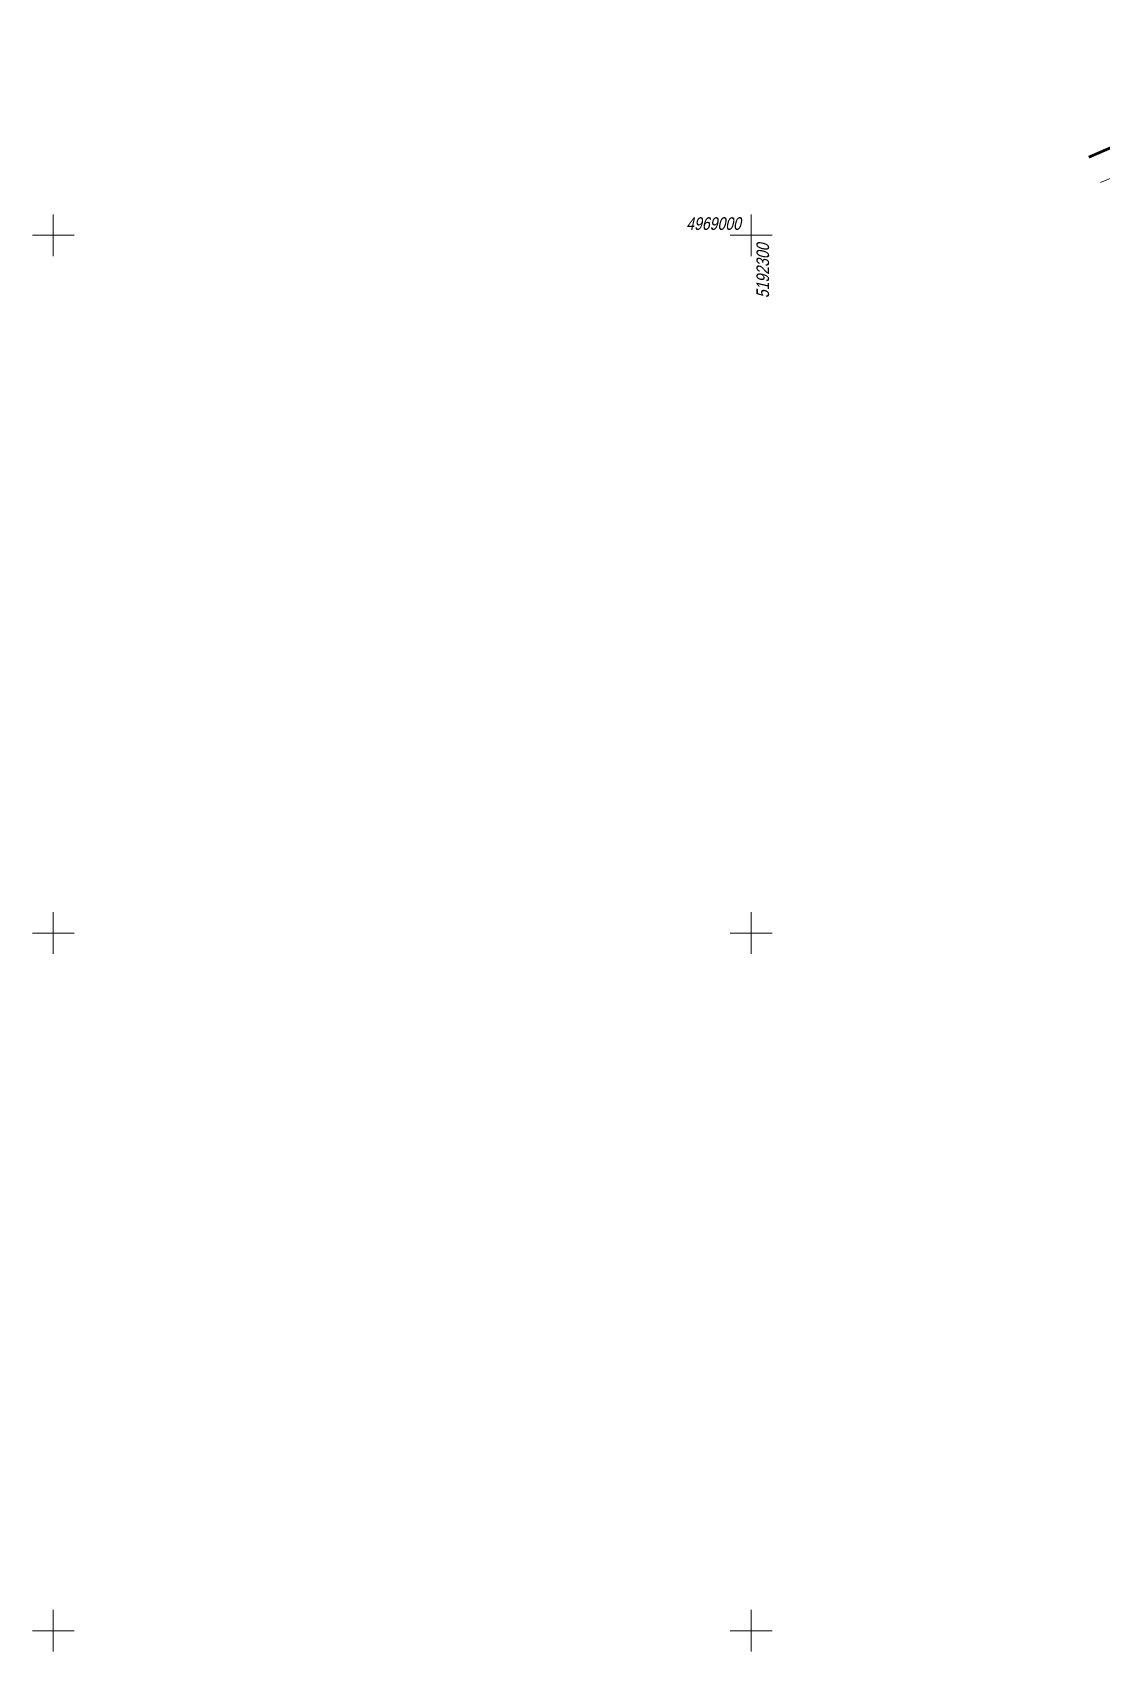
# Model space of a CAD drawing. Header units: metres. Extents: x 5191936 to 10384803, y 4968698 to 9938221.
# Drawn here: x 5192248.5 to 5192325.1, y 4968898.5 to 4969014.5 of the extents above; entities that cross this region are included whole.
import ezdxf

# ---------------------------------------------------------------- set-up
doc = ezdxf.new("R2010")
doc.units = ezdxf.units.M
for name, color, linetype, lineweight in [('Grid', 7, 'Continuous', 18), ('Sit', 7, 'Continuous', 18), ('Рамка и сетка', 7, 'Continuous', 18)]:
    doc.layers.add(name, color=color, linetype=linetype, lineweight=lineweight)
doc.styles.get("Standard").update_dxf_attribs({"font": 'arial.ttf', "width": 0.8, "oblique": 13, "height": 0.9})

# ---------------------------------------------------------------- blocks, each defined once
blk = doc.blocks.new('GRID')
at = {"layer": 'Grid', "color": 104}
blk.add_line((-1.5, 0), (1.5, 0), dxfattribs=at)
for points in [[(0, 0), (0, 1.5)], [(0, 0), (0, -1.5)]]:
    blk.add_lwpolyline(points, dxfattribs=at)

msp = doc.modelspace()

# ---------------------------------------------------------------- linework, layer by layer
at = {"layer": 'Sit', "const_width": 0.2, "flags": 128}
msp.add_lwpolyline([(5192292.336, 4969076.874), (5192298.04, 4969079.35), (5192329.123, 4969007.735), (5192324.198, 4969005.598)], dxfattribs=at)
at = {"layer": 'Sit', "elevation": 288.784, "flags": 128}
msp.add_lwpolyline([(5192325.028, 4969003.792), (5192333.85, 4969007.464, 0.428), (5192335.265, 4969013.677), (5192326.524, 4969033.754), (5192321.682, 4969044.85, 0.2152841), (5192320.16, 4969046.227, 0.1967347), (5192319.102, 4969046.145), (5192316.242, 4969044.957)], format="xyb", dxfattribs=at)

# ---------------------------------------------------------------- block references
at = {"layer": 'Grid', "color": 7, "linetype": 'Continuous'}
for p in [(5192250, 4969000), (5192300, 4969000), (5192250, 4968950), (5192300, 4968950), (5192250, 4968900), (5192300, 4968900)]:
    msp.add_blockref('GRID', p, dxfattribs=at)

# ---------------------------------------------------------------- texts
at = {"layer": 'Рамка и сетка', "oblique": 13, "width": 0.8}
msp.add_text('4969000', height=0.9, dxfattribs=at).set_placement((5192295.353, 4969000.393))
msp.add_text('5192300', height=0.9, rotation=90, dxfattribs=at).set_placement((5192301.285, 4968995.502))

doc.saveas('drawing.dxf')
